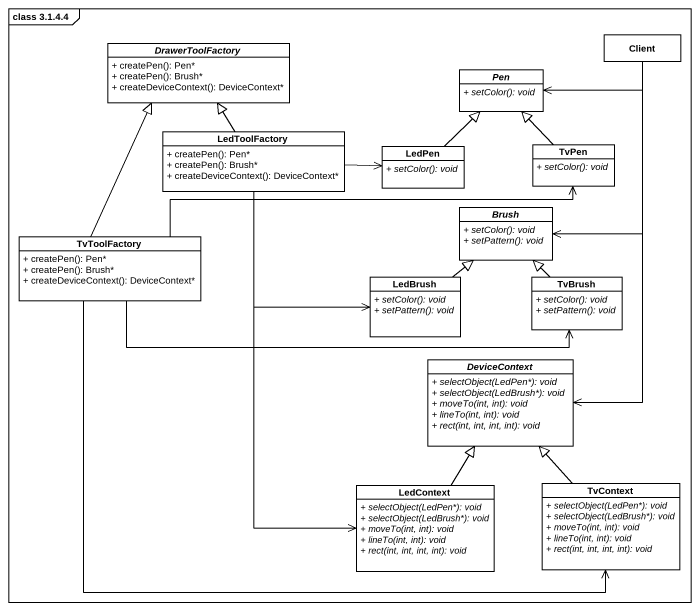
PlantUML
@startuml
mainframe class 3.1.4.4
hide circle
hide empty members
skinparam classAttributeIconSize 0
abstract class DrawerToolFactory {
  + createPen(): Pen*
  + createPen(): Brush*
  + createDeviceContext(): DeviceContext*
}
class Client
abstract class Pen {
  {abstract} + setColor(): void
}
class LedToolFactory {
  + createPen(): Pen*
  + createPen(): Brush*
  + createDeviceContext(): DeviceContext*
}
class LedPen {
  {abstract} + setColor(): void
}
class TvPen {
  {abstract} + setColor(): void
}
abstract class Brush {
  {abstract} + setColor(): void
  {abstract} + setPattern(): void
}
class TvToolFactory {
  + createPen(): Pen*
  + createPen(): Brush*
  + createDeviceContext(): DeviceContext*
}
class LedBrush {
  {abstract} + setColor(): void
  {abstract} + setPattern(): void
}
class TvBrush {
  {abstract} + setColor(): void
  {abstract} + setPattern(): void
}
abstract class DeviceContext {
  {abstract} + selectObject(LedPen*): void
  {abstract} + selectObject(LedBrush*): void
  {abstract} + moveTo(int, int): void
  {abstract} + lineTo(int, int): void
  {abstract} + rect(int, int, int, int): void
}
class LedContext {
  {abstract} + selectObject(LedPen*): void
  {abstract} + selectObject(LedBrush*): void
  {abstract} + moveTo(int, int): void
  {abstract} + lineTo(int, int): void
  {abstract} + rect(int, int, int, int): void
}
class TvContext {
  {abstract} + selectObject(LedPen*): void
  {abstract} + selectObject(LedBrush*): void
  {abstract} + moveTo(int, int): void
  {abstract} + lineTo(int, int): void
  {abstract} + rect(int, int, int, int): void
}
Client -left-> Pen
Client --> Brush
Client --> DeviceContext
LedToolFactory -up-|> DrawerToolFactory
LedToolFactory -right-> LedPen
LedToolFactory --> LedBrush
LedToolFactory --> LedContext
LedPen -up-|> Pen
TvPen -up-|> Pen
TvToolFactory -up-|> DrawerToolFactory
TvToolFactory -right-> TvPen
TvToolFactory -right-> TvBrush
TvToolFactory -right-> TvContext
LedBrush -up-|> Brush
TvBrush -up-|> Brush
LedContext -up-|> DeviceContext
TvContext -up-|> DeviceContext
@enduml
